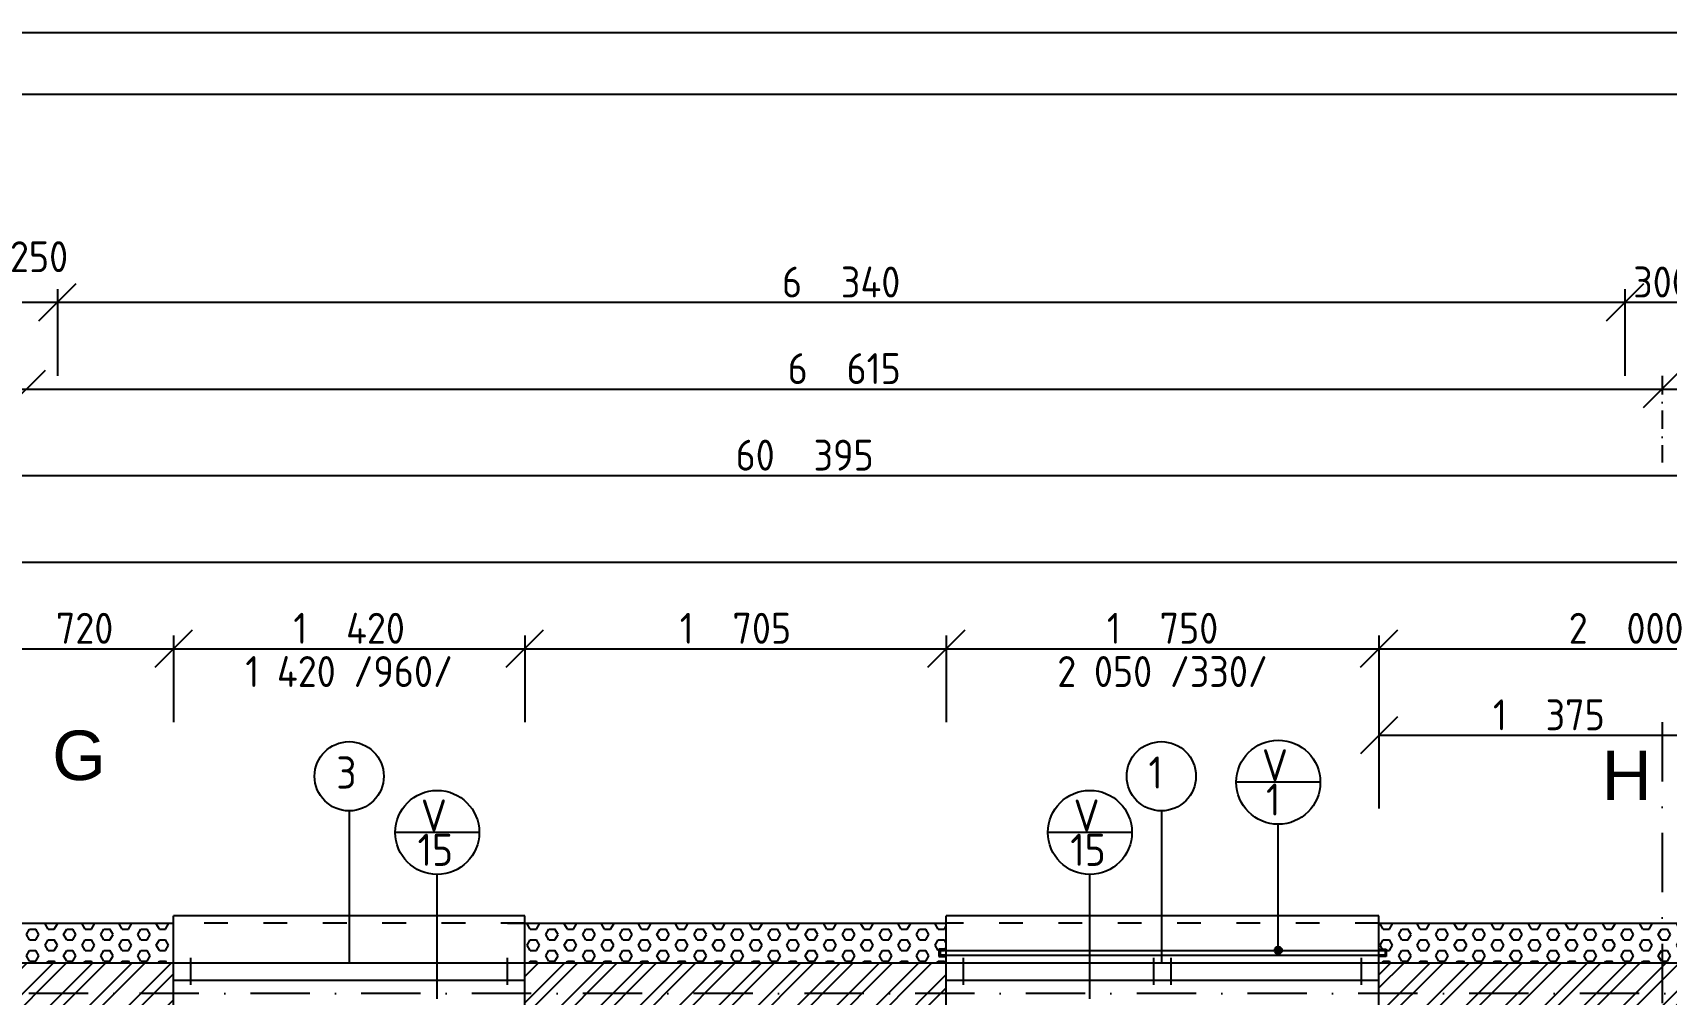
# Model space of a CAD drawing. Extents: x 4511820 to 5180432, y -1526536 to -944957.
# Drawn here: x 5122962 to 5129570, y -1286073 to -1282185 of the extents above; entities that cross this region are included whole.
import ezdxf

# ---------------------------------------------------------------- set-up
doc = ezdxf.new("R2010")
doc.units = 0
doc.header["$MEASUREMENT"] = 0
doc.linetypes.add('ACAD_ISO03W100', pattern=[30, 12, -18])
doc.linetypes.add('BODKOCIARKOVANA_3', pattern=[5.6, 3, -1.3, 0, -1.3])
doc.layers.get('0').update_dxf_attribs({"linetype": 'CONTINUOUS'})
doc.layers.get('Defpoints').update_dxf_attribs({"color": 61, "linetype": 'CONTINUOUS'})
for name, color, linetype in [('KÓTY', 4, 'CONTINUOUS'), ('MÚRY', 1, 'CONTINUOUS'), ('OKNÁ', 143, 'CONTINUOUS'), ('osi', 253, 'CONTINUOUS'), ('TENKÁ', 7, 'CONTINUOUS'), ('ŠRAFY', 82, 'CONTINUOUS')]:
    doc.layers.add(name, color=color, linetype=linetype)
doc.styles.add('styl1', font='arial.ttf')
doc.styles.add('STYLE1', font='isocp.shx')
doc.dimstyles.new('STANDARD-50', dxfattribs={"dimtxt": 125, "dimasz": 150, "dimexe": 10, "dimexo": 200, "dimgap": 20, "dimtad": 1, "dimdsep": 46, "dimlunit": 6, "dimtxsty": 'STYLE1', "dimblk1": 'OBLIQUE', "dimblk2": 'OBLIQUE', "dimsah": 1, "dimcen": 2.5, "dimse1": 1, "dimse2": 1, "dimadec": 0, "dimazin": 0, "dimtfac": 1, "dimtmove": 1, "dimatfit": 3, "dimldrblk": 'OBLIQUE', "dimfxl": 1, "dimtolj": 1, "dimtzin": 0, "dimarcsym": 0})
pattern_1 = [(45, (115395, 30907.69), (-79.549513, 79.549513), []), (45, (115448.03, 30907.69), (-79.549513, 79.549513), [])]
pattern_2 = [(0, (9e-09, -175781), (0, 43.3012702), [25, -50]), (120, (9e-09, -175781), (-37.5, -21.6506351), [25, -50]), (60, (25, -175781), (-37.5, 21.6506351), [25, -50])]

# ---------------------------------------------------------------- blocks, each defined once
blk = doc.blocks.new('_OBLIQUE')
at = {"color": 0, "linetype": 'ByBlock'}
blk.add_line((-0.5, -0.5), (0.5, 0.5), dxfattribs=at)
blk = doc.blocks.new('*D24589')
at = {"layer": 'Defpoints', "color": 0}
for p in [(5156282.5, -1283975.5), (5095887.5, -1285945.2), (5156282.5, -1285945.2)]:
    blk.add_point(p, dxfattribs=at)
at = {"layer": 'KÓTY', "color": 0, "lineweight": -2}
blk.add_line((5095887.5, -1283975.5), (5156282.5, -1283975.5), dxfattribs=at)
at = {"layer": 'KÓTY', "color": 0, "linetype": 'ByBlock', "lineweight": -2, "xscale": 150, "yscale": 150, "zscale": 150, "rotation": 180}
blk.add_blockref('_OBLIQUE', (5095887.5, -1283975.5), dxfattribs=at)
at = {"layer": 'KÓTY', "color": 0, "linetype": 'ByBlock', "lineweight": -2, "xscale": 150, "yscale": 150, "zscale": 150}
blk.add_blockref('_OBLIQUE', (5156282.5, -1283975.5), dxfattribs=at)
at = {"layer": 'KÓTY', "color": 0, "insert": (5126085, -1283893), "char_height": 125, "attachment_point": 5, "style": 'STYLE1'}
blk.add_mtext('\\A1;60ﾠ395', dxfattribs=at)
blk = doc.blocks.new('*D24595')
at = {"layer": 'Defpoints', "color": 0}
for p in [(5122937.5, -1283625.5), (5122637.5, -1285945.2), (5122937.5, -1285945.2)]:
    blk.add_point(p, dxfattribs=at)
at = {"layer": 'KÓTY', "color": 0, "lineweight": -2}
blk.add_line((5122637.5, -1283625.5), (5122937.5, -1283625.5), dxfattribs=at)
at = {"layer": 'KÓTY', "color": 0, "linetype": 'ByBlock', "lineweight": -2, "xscale": 150, "yscale": 150, "zscale": 150, "rotation": 180}
blk.add_blockref('_OBLIQUE', (5122637.5, -1283625.5), dxfattribs=at)
at = {"layer": 'KÓTY', "color": 0, "linetype": 'ByBlock', "lineweight": -2, "xscale": 150, "yscale": 150, "zscale": 150}
blk.add_blockref('_OBLIQUE', (5122937.5, -1283625.5), dxfattribs=at)
at = {"layer": 'KÓTY', "color": 0, "insert": (5122787.5, -1283543), "char_height": 125, "attachment_point": 5, "style": 'STYLE1'}
blk.add_mtext('\\A1;300', dxfattribs=at)
blk = doc.blocks.new('*D24596')
at = {"layer": 'Defpoints', "color": 0}
for p in [(5129552.5, -1283625.5), (5122937.5, -1285945.2), (5129552.5, -1286070.2)]:
    blk.add_point(p, dxfattribs=at)
at = {"layer": 'KÓTY', "color": 0, "lineweight": -2}
blk.add_line((5122937.5, -1283625.5), (5129552.5, -1283625.5), dxfattribs=at)
at = {"layer": 'KÓTY', "color": 0, "linetype": 'ByBlock', "lineweight": -2, "xscale": 150, "yscale": 150, "zscale": 150, "rotation": 180}
blk.add_blockref('_OBLIQUE', (5122937.5, -1283625.5), dxfattribs=at)
at = {"layer": 'KÓTY', "color": 0, "linetype": 'ByBlock', "lineweight": -2, "xscale": 150, "yscale": 150, "zscale": 150}
blk.add_blockref('_OBLIQUE', (5129552.5, -1283625.5), dxfattribs=at)
at = {"layer": 'KÓTY', "color": 0, "insert": (5126245, -1283543), "char_height": 125, "attachment_point": 5, "style": 'STYLE1'}
blk.add_mtext('\\A1;6ﾠ615', dxfattribs=at)
blk = doc.blocks.new('*D24597')
at = {"layer": 'Defpoints', "color": 0}
for p in [(5136192.5, -1283625.5), (5129552.5, -1286070.2), (5136192.5, -1286070.2)]:
    blk.add_point(p, dxfattribs=at)
at = {"layer": 'KÓTY', "color": 0, "lineweight": -2}
blk.add_line((5129552.5, -1283625.5), (5136192.5, -1283625.5), dxfattribs=at)
at = {"layer": 'KÓTY', "color": 0, "linetype": 'ByBlock', "lineweight": -2, "xscale": 150, "yscale": 150, "zscale": 150, "rotation": 180}
blk.add_blockref('_OBLIQUE', (5129552.5, -1283625.5), dxfattribs=at)
at = {"layer": 'KÓTY', "color": 0, "linetype": 'ByBlock', "lineweight": -2, "xscale": 150, "yscale": 150, "zscale": 150}
blk.add_blockref('_OBLIQUE', (5136192.5, -1283625.5), dxfattribs=at)
at = {"layer": 'KÓTY', "color": 0, "insert": (5132872.5, -1283543), "char_height": 125, "attachment_point": 5, "style": 'STYLE1'}
blk.add_mtext('\\A1;6ﾠ640', dxfattribs=at)
blk = doc.blocks.new('*D24616')
at = {"layer": 'Defpoints', "color": 0}
for p in [(5123532.5, -1284675.5), (5122812.5, -1285945.2), (5123532.5, -1285945.2)]:
    blk.add_point(p, dxfattribs=at)
at = {"layer": 'KÓTY', "color": 0, "lineweight": -2}
blk.add_line((5122812.5, -1284675.5), (5123532.5, -1284675.5), dxfattribs=at)
at = {"layer": 'KÓTY', "color": 0, "linetype": 'ByBlock', "lineweight": -2, "xscale": 150, "yscale": 150, "zscale": 150, "rotation": 180}
blk.add_blockref('_OBLIQUE', (5122812.5, -1284675.5), dxfattribs=at)
at = {"layer": 'KÓTY', "color": 0, "linetype": 'ByBlock', "lineweight": -2, "xscale": 150, "yscale": 150, "zscale": 150}
blk.add_blockref('_OBLIQUE', (5123532.5, -1284675.5), dxfattribs=at)
at = {"layer": 'KÓTY', "color": 0, "insert": (5123172.5, -1284593), "char_height": 125, "attachment_point": 5, "style": 'STYLE1'}
blk.add_mtext('\\A1;720', dxfattribs=at)
blk = doc.blocks.new('*D24617')
at = {"layer": 'Defpoints', "color": 0}
for p in [(5124952.5, -1284675.5), (5123532.5, -1285945.2), (5124952.5, -1285945.2)]:
    blk.add_point(p, dxfattribs=at)
at = {"layer": 'KÓTY', "color": 0, "lineweight": -2}
blk.add_line((5123532.5, -1284675.5), (5124952.5, -1284675.5), dxfattribs=at)
at = {"layer": 'KÓTY', "color": 0, "linetype": 'ByBlock', "lineweight": -2, "xscale": 150, "yscale": 150, "zscale": 150, "rotation": 180}
blk.add_blockref('_OBLIQUE', (5123532.5, -1284675.5), dxfattribs=at)
at = {"layer": 'KÓTY', "color": 0, "linetype": 'ByBlock', "lineweight": -2, "xscale": 150, "yscale": 150, "zscale": 150}
blk.add_blockref('_OBLIQUE', (5124952.5, -1284675.5), dxfattribs=at)
at = {"layer": 'KÓTY', "color": 0, "insert": (5124242.5, -1284593), "char_height": 125, "attachment_point": 5, "style": 'STYLE1'}
blk.add_mtext('\\A1;1ﾠ420', dxfattribs=at)
blk = doc.blocks.new('*D24618')
at = {"layer": 'Defpoints', "color": 0}
for p in [(5126657.5, -1284675.5), (5124952.5, -1285945.2), (5126657.5, -1285945.2)]:
    blk.add_point(p, dxfattribs=at)
at = {"layer": 'KÓTY', "color": 0, "lineweight": -2}
blk.add_line((5124952.5, -1284675.5), (5126657.5, -1284675.5), dxfattribs=at)
at = {"layer": 'KÓTY', "color": 0, "linetype": 'ByBlock', "lineweight": -2, "xscale": 150, "yscale": 150, "zscale": 150, "rotation": 180}
blk.add_blockref('_OBLIQUE', (5124952.5, -1284675.5), dxfattribs=at)
at = {"layer": 'KÓTY', "color": 0, "linetype": 'ByBlock', "lineweight": -2, "xscale": 150, "yscale": 150, "zscale": 150}
blk.add_blockref('_OBLIQUE', (5126657.5, -1284675.5), dxfattribs=at)
at = {"layer": 'KÓTY', "color": 0, "insert": (5125805, -1284593), "char_height": 125, "attachment_point": 5, "style": 'STYLE1'}
blk.add_mtext('\\A1;1ﾠ705', dxfattribs=at)
blk = doc.blocks.new('*D24619')
at = {"layer": 'Defpoints', "color": 0}
for p in [(5128407.5, -1284675.5), (5126657.5, -1285945.2), (5128407.5, -1285945.2)]:
    blk.add_point(p, dxfattribs=at)
at = {"layer": 'KÓTY', "color": 0, "lineweight": -2}
blk.add_line((5126657.5, -1284675.5), (5128407.5, -1284675.5), dxfattribs=at)
at = {"layer": 'KÓTY', "color": 0, "linetype": 'ByBlock', "lineweight": -2, "xscale": 150, "yscale": 150, "zscale": 150, "rotation": 180}
blk.add_blockref('_OBLIQUE', (5126657.5, -1284675.5), dxfattribs=at)
at = {"layer": 'KÓTY', "color": 0, "linetype": 'ByBlock', "lineweight": -2, "xscale": 150, "yscale": 150, "zscale": 150}
blk.add_blockref('_OBLIQUE', (5128407.5, -1284675.5), dxfattribs=at)
at = {"layer": 'KÓTY', "color": 0, "insert": (5127532.5, -1284593), "char_height": 125, "attachment_point": 5, "style": 'STYLE1'}
blk.add_mtext('\\A1;1ﾠ750', dxfattribs=at)
blk = doc.blocks.new('*D24620')
at = {"layer": 'Defpoints', "color": 0}
for p in [(5130407.5, -1284675.5), (5128407.5, -1285945.2), (5130407.5, -1285945.2)]:
    blk.add_point(p, dxfattribs=at)
at = {"layer": 'KÓTY', "color": 0, "lineweight": -2}
blk.add_line((5128407.5, -1284675.5), (5130407.5, -1284675.5), dxfattribs=at)
at = {"layer": 'KÓTY', "color": 0, "linetype": 'ByBlock', "lineweight": -2, "xscale": 150, "yscale": 150, "zscale": 150, "rotation": 180}
blk.add_blockref('_OBLIQUE', (5128407.5, -1284675.5), dxfattribs=at)
at = {"layer": 'KÓTY', "color": 0, "linetype": 'ByBlock', "lineweight": -2, "xscale": 150, "yscale": 150, "zscale": 150}
blk.add_blockref('_OBLIQUE', (5130407.5, -1284675.5), dxfattribs=at)
at = {"layer": 'KÓTY', "color": 0, "insert": (5129407.5, -1284593), "char_height": 125, "attachment_point": 5, "style": 'STYLE1'}
blk.add_mtext('\\A1;2ﾠ000', dxfattribs=at)
blk = doc.blocks.new('*D24638')
at = {"layer": 'Defpoints', "color": 0}
for p in [(5156282.5, -1284325.5), (5122812.5, -1285785.2), (5156282.5, -1285945.2)]:
    blk.add_point(p, dxfattribs=at)
at = {"layer": 'KÓTY', "color": 0, "lineweight": -2}
blk.add_line((5122812.5, -1284325.5), (5156282.5, -1284325.5), dxfattribs=at)
at = {"layer": 'KÓTY', "color": 0, "linetype": 'ByBlock', "lineweight": -2, "xscale": 150, "yscale": 150, "zscale": 150, "rotation": 180}
blk.add_blockref('_OBLIQUE', (5122812.5, -1284325.5), dxfattribs=at)
at = {"layer": 'KÓTY', "color": 0, "linetype": 'ByBlock', "lineweight": -2, "xscale": 150, "yscale": 150, "zscale": 150}
blk.add_blockref('_OBLIQUE', (5156282.5, -1284325.5), dxfattribs=at)
at = {"layer": 'KÓTY', "color": 0, "insert": (5139547.5, -1284243), "char_height": 125, "attachment_point": 5, "style": 'STYLE1'}
blk.add_mtext('\\A1;33ﾠ470', dxfattribs=at)
blk = doc.blocks.new('*D24707')
at = {"layer": 'Defpoints', "color": 0}
for p in [(5129402.5, -1283275.5), (5129402.5, -1286325.2), (5129702.5, -1286325.2)]:
    blk.add_point(p, dxfattribs=at)
at = {"layer": 'KÓTY', "color": 0, "lineweight": -2}
blk.add_line((5129702.5, -1283275.5), (5129402.5, -1283275.5), dxfattribs=at)
at = {"layer": 'KÓTY', "color": 0, "linetype": 'ByBlock', "lineweight": -2, "xscale": 150, "yscale": 150, "zscale": 150, "rotation": 180}
blk.add_blockref('_OBLIQUE', (5129402.5, -1283275.5), dxfattribs=at)
at = {"layer": 'KÓTY', "color": 0, "linetype": 'ByBlock', "lineweight": -2, "xscale": 150, "yscale": 150, "zscale": 150}
blk.add_blockref('_OBLIQUE', (5129702.5, -1283275.5), dxfattribs=at)
at = {"layer": 'KÓTY', "color": 0, "insert": (5129552.5, -1283193), "char_height": 125, "attachment_point": 5, "style": 'STYLE1'}
blk.add_mtext('\\A1;300', dxfattribs=at)
blk = doc.blocks.new('*D24708')
at = {"layer": 'Defpoints', "color": 0}
for p in [(5123062.5, -1283275.5), (5123062.5, -1286325.2), (5129402.5, -1286325.2)]:
    blk.add_point(p, dxfattribs=at)
at = {"layer": 'KÓTY', "color": 0, "lineweight": -2}
blk.add_line((5129402.5, -1283275.5), (5123062.5, -1283275.5), dxfattribs=at)
at = {"layer": 'KÓTY', "color": 0, "linetype": 'ByBlock', "lineweight": -2, "xscale": 150, "yscale": 150, "zscale": 150, "rotation": 180}
blk.add_blockref('_OBLIQUE', (5123062.5, -1283275.5), dxfattribs=at)
at = {"layer": 'KÓTY', "color": 0, "linetype": 'ByBlock', "lineweight": -2, "xscale": 150, "yscale": 150, "zscale": 150}
blk.add_blockref('_OBLIQUE', (5129402.5, -1283275.5), dxfattribs=at)
at = {"layer": 'KÓTY', "color": 0, "insert": (5126232.5, -1283193), "char_height": 125, "attachment_point": 5, "style": 'STYLE1'}
blk.add_mtext('\\A1;6ﾠ340', dxfattribs=at)
blk = doc.blocks.new('*D24709')
at = {"layer": 'Defpoints', "color": 0}
for p in [(5122812.5, -1283275.5), (5122812.5, -1286325.2), (5123062.5, -1286325.2)]:
    blk.add_point(p, dxfattribs=at)
at = {"layer": 'KÓTY', "color": 0, "lineweight": -2}
blk.add_line((5123062.5, -1283275.5), (5122812.5, -1283275.5), dxfattribs=at)
at = {"layer": 'KÓTY', "color": 0, "linetype": 'ByBlock', "lineweight": -2, "xscale": 150, "yscale": 150, "zscale": 150, "rotation": 180}
blk.add_blockref('_OBLIQUE', (5122812.5, -1283275.5), dxfattribs=at)
at = {"layer": 'KÓTY', "color": 0, "linetype": 'ByBlock', "lineweight": -2, "xscale": 150, "yscale": 150, "zscale": 150}
blk.add_blockref('_OBLIQUE', (5123062.5, -1283275.5), dxfattribs=at)
at = {"layer": 'KÓTY', "color": 0, "insert": (5122988.3, -1283090.5), "char_height": 125, "attachment_point": 5, "style": 'STYLE1'}
blk.add_mtext('\\A1;250', dxfattribs=at)
blk = doc.blocks.new('*D24827')
at = {"layer": 'Defpoints', "color": 0}
for p in [(5129782.5, -1285025.5), (5128407.5, -1285945.2), (5129782.5, -1285945.2)]:
    blk.add_point(p, dxfattribs=at)
at = {"layer": 'KÓTY', "color": 0, "lineweight": -2}
blk.add_line((5128407.5, -1285025.5), (5129782.5, -1285025.5), dxfattribs=at)
at = {"layer": 'KÓTY', "color": 0, "linetype": 'ByBlock', "lineweight": -2, "xscale": 150, "yscale": 150, "zscale": 150, "rotation": 180}
blk.add_blockref('_OBLIQUE', (5128407.5, -1285025.5), dxfattribs=at)
at = {"layer": 'KÓTY', "color": 0, "linetype": 'ByBlock', "lineweight": -2, "xscale": 150, "yscale": 150, "zscale": 150}
blk.add_blockref('_OBLIQUE', (5129782.5, -1285025.5), dxfattribs=at)
at = {"layer": 'KÓTY', "color": 0, "insert": (5129095, -1284943), "char_height": 125, "attachment_point": 5, "style": 'STYLE1'}
blk.add_mtext('\\A1;1ﾠ375', dxfattribs=at)

msp = doc.modelspace()

# ---------------------------------------------------------------- hatches: boundary and pattern name
at = {"layer": 'TENKÁ'}
h = msp.add_hatch(color=256, dxfattribs=at)
h.dxf.hatch_style = 1
h.paths.add_polyline_path([(5128000.5, -1285880.191, 2.41421356), (5128015.5, -1285895.191, 0.41421356)])
h = msp.add_hatch(color=256, dxfattribs=at)
h.dxf.hatch_style = 1
h.paths.add_polyline_path([(5126657.5, -1285915.191), (5126632.5, -1285915.191), (5126632.5, -1285895.191), (5126657.5, -1285895.191), (5126657.5, -1285890.191), (5126627.5, -1285890.191), (5126627.5, -1285920.191), (5126657.5, -1285920.191)])
h = msp.add_hatch(color=256, dxfattribs=at)
h.dxf.hatch_style = 1
h.paths.add_polyline_path([(5128407.5, -1285915.191), (5128432.5, -1285915.191), (5128432.5, -1285895.191), (5128407.5, -1285895.191), (5128407.5, -1285890.191), (5128437.5, -1285890.191), (5128437.5, -1285920.191), (5128407.5, -1285920.191)])
at = {"layer": 'ŠRAFY'}
h = msp.add_hatch(dxfattribs=at)
h.set_pattern_fill('HEX', color=256, scale=200)
h.set_pattern_definition(pattern_2)
h.paths.add_polyline_path([(5123532.5, -1285945.191), (5123532.5, -1285785.191), (5122812.5, -1285785.191), (5122812.5, -1285945.191)])
h = msp.add_hatch(dxfattribs=at)
h.set_pattern_fill('HEX', color=256, scale=200)
h.set_pattern_definition(pattern_2)
h.paths.add_polyline_path([(5124952.5, -1285785.191), (5124952.5, -1285945.191), (5126657.5, -1285945.191), (5126657.5, -1285785.191)])
h = msp.add_hatch(dxfattribs=at)
h.set_pattern_fill('HEX', color=256, scale=200)
h.set_pattern_definition(pattern_2)
h.paths.add_polyline_path([(5128407.5, -1285785.191), (5128407.5, -1285945.191), (5129782.5, -1285945.191), (5130407.5, -1285945.191), (5130407.5, -1285785.191), (5130293.5, -1285785.191)])
h = msp.add_hatch(dxfattribs=at)
h.set_pattern_fill('ANSI32', color=256, scale=300)
h.set_pattern_definition(pattern_1)
h.paths.add_polyline_path([(5123532.5, -1285945.191), (5122812.5, -1285945.191), (5122812.5, -1286325.191), (5123062.5, -1286325.191), (5123532.5, -1286325.191)])
h = msp.add_hatch(dxfattribs=at)
h.set_pattern_fill('ANSI32', color=256, scale=300)
h.set_pattern_definition(pattern_1)
h.paths.add_polyline_path([(5124952.5, -1286015.191), (5124952.5, -1286325.191), (5126212.5, -1286325.191), (5126327.5, -1286325.191), (5126657.5, -1286325.191), (5126657.5, -1286015.191), (5126657.5, -1285945.191), (5124952.5, -1285945.191)])
h = msp.add_hatch(dxfattribs=at)
h.set_pattern_fill('ANSI32', color=256, scale=300)
h.set_pattern_definition(pattern_1)
h.paths.add_polyline_path([(5129782.5, -1285945.191), (5128407.5, -1285945.191), (5128407.5, -1286325.191), (5129402.5, -1286325.191), (5129702.5, -1286325.191), (5129782.5, -1286325.191)])

# ---------------------------------------------------------------- linework, layer by layer
at = {"layer": 'KÓTY', "ltscale": 25}
for p, q in [((5123062.5, -1283222.097), (5123062.5, -1283572.097)), ((5129402.5, -1283222.097), (5129402.5, -1283572.097))]:
    msp.add_line(p, q, dxfattribs=at)
at = {"layer": 'KÓTY', "linetype": 'BODKOCIARKOVANA_3', "ltscale": 25}
msp.add_line((5129552.5, -1283572.097), (5129552.5, -1283922.097), dxfattribs=at)
at = {"layer": 'KÓTY', "ltscale": 0.25}
for p, q in [((5123532.5, -1284622.097), (5123532.5, -1284972.097)), ((5124952.5, -1284622.097), (5124952.5, -1284972.097)), ((5126657.5, -1284622.097), (5126657.5, -1284972.097)), ((5128407.5, -1284622.097), (5128407.5, -1284972.097)), ((5128407.5, -1284972.097), (5128407.5, -1285322.097))]:
    msp.add_line(p, q, dxfattribs=at)
at = {"layer": 'MÚRY'}
for p, q in [((5122012.5, -1285785.191), (5123532.5, -1285785.191)), ((5123532.5, -1286325.191), (5123532.5, -1285785.191)), ((5124882.5, -1285785.191), (5126657.5, -1285785.191)), ((5124952.5, -1286325.191), (5124952.5, -1285785.191)), ((5126657.5, -1286325.191), (5126657.5, -1285785.191)), ((5128407.5, -1285785.191), (5130407.5, -1285785.191)), ((5128407.5, -1286325.191), (5128407.5, -1285785.191))]:
    msp.add_line(p, q, dxfattribs=at)
at = {"layer": 'OKNÁ', "ltscale": 0.25}
for p, q in [((5124242.5, -1285331.338), (5124242.5, -1285945.191)), ((5127527.5, -1285331.338), (5127527.5, -1285945.191)), ((5123532.5, -1285945.191), (5124952.5, -1285945.191)), ((5123602.5, -1286035.191), (5123602.5, -1285925.191)), ((5123602.5, -1286035.191), (5123602.5, -1285925.191)), ((5124882.5, -1286035.191), (5124882.5, -1285925.191)), ((5124882.5, -1286035.191), (5124882.5, -1285925.191)), ((5126657.5, -1285895.191), (5128407.5, -1285895.191)), ((5126657.5, -1285915.191), (5128407.5, -1285915.191)), ((5126657.5, -1285915.191), (5128407.5, -1285915.191)), ((5126657.5, -1285945.191), (5128407.5, -1285945.191)), ((5126727.5, -1286035.191), (5126727.5, -1285925.191)), ((5126727.5, -1286035.191), (5126727.5, -1285925.191)), ((5127497.5, -1286035.191), (5127497.5, -1285925.191)), ((5127497.5, -1286035.191), (5127497.5, -1285925.191)), ((5127567.5, -1286035.191), (5127567.5, -1285925.191)), ((5127567.5, -1286035.191), (5127567.5, -1285925.191)), ((5128337.5, -1286035.191), (5128337.5, -1285925.191)), ((5128337.5, -1286035.191), (5128337.5, -1285925.191)), ((5123532.5, -1286015.191), (5124952.5, -1286015.191)), ((5126657.5, -1286015.191), (5128407.5, -1286015.191))]:
    msp.add_line(p, q, dxfattribs=at)
for centre in [(5124242.5, -1285191.338), (5127527.5, -1285191.338)]:
    msp.add_circle(centre, 140, dxfattribs=at)
at = {"layer": 'osi', "linetype": 'BODKOCIARKOVANA_3', "ltscale": 80}
for p, q in [((5129552.5, -1284972.097), (5129552.5, -1316900)), ((5157242.5, -1286070.191), (5093572.5, -1286070.191))]:
    msp.add_line(p, q, dxfattribs=at)
at = {"layer": 'TENKÁ', "color": 7}
for p, q in [((5180432, -1282184.765), (5091141, -1282184.765)), ((5180182, -1282434.765), (5091391, -1282434.765))]:
    msp.add_line(p, q, dxfattribs=at)
at = {"layer": 'TENKÁ', "ltscale": 0.25}
for p, q in [((5128170.5, -1285215.355), (5127830.5, -1285215.355)), ((5124768.766, -1285418.462), (5124428.766, -1285418.462)), ((5127408.624, -1285418.462), (5127068.624, -1285418.462)), ((5128000.5, -1285895.191), (5128000.5, -1285385.355)), ((5124598.766, -1286090.865), (5124598.766, -1285588.462)), ((5127238.624, -1286090.865), (5127238.624, -1285588.462)), ((5124952.5, -1285755.191), (5123532.5, -1285755.191)), ((5123532.5, -1285785.191), (5123532.5, -1285755.191)), ((5124952.5, -1285785.191), (5124952.5, -1285755.191)), ((5128407.5, -1285755.191), (5126657.5, -1285755.191)), ((5126657.5, -1285785.191), (5126657.5, -1285755.191)), ((5128407.5, -1285785.191), (5128407.5, -1285755.191))]:
    msp.add_line(p, q, dxfattribs=at)
at = {"layer": 'TENKÁ', "linetype": 'ACAD_ISO03W100', "ltscale": 8}
for p, q in [((5124952.5, -1285785.191), (5123532.5, -1285785.191)), ((5128407.5, -1285785.191), (5126657.5, -1285785.191))]:
    msp.add_line(p, q, dxfattribs=at)
at = {"layer": 'TENKÁ'}
for p, q in [((5122812.5, -1285945.191), (5123532.5, -1285945.191)), ((5124882.5, -1285945.191), (5126657.5, -1285945.191)), ((5126657.5, -1285890.191), (5126627.5, -1285890.191)), ((5126627.5, -1285890.191), (5126627.5, -1285920.191)), ((5126657.5, -1285915.191), (5126627.5, -1285915.191)), ((5126627.5, -1285920.191), (5126657.5, -1285920.191)), ((5126657.5, -1285895.191), (5126632.5, -1285895.191)), ((5126632.5, -1285895.191), (5126632.5, -1285915.191)), ((5126632.5, -1285915.191), (5126657.5, -1285915.191)), ((5128407.5, -1285890.191), (5128437.5, -1285890.191)), ((5128407.5, -1285895.191), (5128432.5, -1285895.191)), ((5128407.5, -1285915.191), (5128437.5, -1285915.191)), ((5128432.5, -1285915.191), (5128407.5, -1285915.191)), ((5128437.5, -1285920.191), (5128407.5, -1285920.191)), ((5128407.5, -1285945.191), (5130407.5, -1285945.191)), ((5128432.5, -1285895.191), (5128432.5, -1285915.191)), ((5128437.5, -1285890.191), (5128437.5, -1285920.191))]:
    msp.add_line(p, q, dxfattribs=at)
at = {"layer": 'TENKÁ', "ltscale": 0.25}
for centre in [(5128000.5, -1285215.355), (5124598.766, -1285418.462), (5127238.624, -1285418.462)]:
    msp.add_circle(centre, 170, dxfattribs=at)
at = {"layer": 'TENKÁ'}
msp.add_circle((5128000.5, -1285895.191), 15, dxfattribs=at)

# ---------------------------------------------------------------- texts
at = {"layer": 'KÓTY', "char_height": 125, "attachment_point": 5, "style": 'STYLE1'}
for s, insert in [('\\A1;1 420 /960/', (5124242.5, -1284767.957)), ('\\A1;2 050 /330/', (5127532.5, -1284767.957))]:
    msp.add_mtext(s, dxfattribs=dict(at, insert=insert))
at = {"layer": 'TENKÁ', "ltscale": 0.25, "style": 'styl1'}
for s, p in [('G', (5123041.554, -1285206.597)), ('H', (5129309.054, -1285287.597))]:
    msp.add_text(s, height=200, dxfattribs=at).set_placement(p)
at = {"layer": 'TENKÁ', "style": 'STYLE1'}
for s, p in [('V', (5127934.47, -1285211.855)), ('3', (5124190.47, -1285241.338)), ('1', (5127475.47, -1285241.338)), ('1', (5127950.97, -1285350.492)), ('V', (5124532.735, -1285414.962)), ('V', (5127172.594, -1285414.962)), ('15', (5124519.235, -1285553.599)), ('15', (5127159.094, -1285553.599))]:
    msp.add_text(s, height=130, dxfattribs=at).set_placement(p)

# ---------------------------------------------------------------- dimensions: what is measured, and where the dimension line sits
at = {"layer": 'KÓTY'}
for base, p1, p2, picture, middle in [((5122812.5, -1283275.5), (5123062.5, -1286325.191), (5122812.5, -1286325.191), '*D24709', (5122988.25, -1283090.5)), ((5123062.5, -1283275.5), (5129402.5, -1286325.191), (5123062.5, -1286325.191), '*D24708', (5126232.5, -1283192.957)), ((5129402.5, -1283275.5), (5129702.5, -1286325.191), (5129402.5, -1286325.191), '*D24707', (5129552.5, -1283193)), ((5122937.5, -1283625.5), (5122637.5, -1285945.191), (5122937.5, -1285945.191), '*D24595', (5122787.5, -1283543)), ((5129552.5, -1283625.5), (5122937.5, -1285945.191), (5129552.5, -1286070.191), '*D24596', (5126245, -1283542.957)), ((5136192.5, -1283625.5), (5129552.5, -1286070.191), (5136192.5, -1286070.191), '*D24597', (5132872.5, -1283542.957)), ((5156282.5, -1283975.5), (5095887.5, -1285945.191), (5156282.5, -1285945.191), '*D24589', (5126085, -1283892.957)), ((5156282.5, -1284325.5), (5122812.5, -1285785.191), (5156282.5, -1285945.191), '*D24638', (5139547.5, -1284242.957)), ((5123532.5, -1284675.5), (5122812.5, -1285945.191), (5123532.5, -1285945.191), '*D24616', (5123172.5, -1284593)), ((5124952.5, -1284675.5), (5123532.5, -1285945.191), (5124952.5, -1285945.191), '*D24617', (5124242.5, -1284592.957)), ((5126657.5, -1284675.5), (5124952.5, -1285945.191), (5126657.5, -1285945.191), '*D24618', (5125805, -1284592.957)), ((5128407.5, -1284675.5), (5126657.5, -1285945.191), (5128407.5, -1285945.191), '*D24619', (5127532.5, -1284592.957)), ((5130407.5, -1284675.5), (5128407.5, -1285945.191), (5130407.5, -1285945.191), '*D24620', (5129407.5, -1284592.957)), ((5129782.5, -1285025.5), (5128407.5, -1285945.191), (5129782.5, -1285945.191), '*D24827', (5129095, -1284942.957))]:
    dim = msp.add_linear_dim(base=base, p1=p1, p2=p2, dimstyle='STANDARD-50', dxfattribs=at)
    dim.commit()
    dim.dimension.update_dxf_attribs({"geometry": picture, "text_midpoint": middle})

doc.saveas('drawing.dxf')
